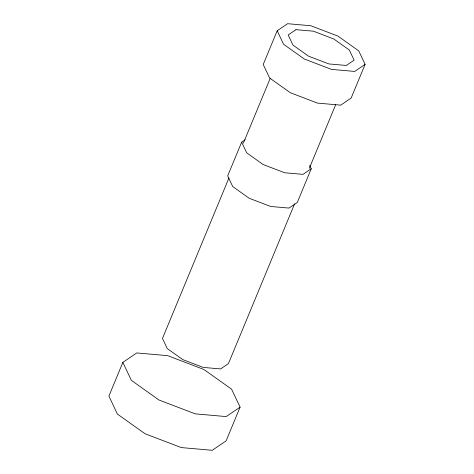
<?xml version="1.0" encoding="UTF-8"?>
<svg xmlns="http://www.w3.org/2000/svg" width="474" height="474" viewBox="0 0 474 474"><rect width="100%" height="100%" fill="white"/><g stroke="black" fill="none" stroke-linecap="round" stroke-linejoin="round"><path stroke-width="0.71" d="M122.861 362.379L108.896 396.098L117.41 414.08L145.062 433.746L181.287 447.58L212.251 450.3L226.122 440.867L240.087 407.148L231.573 389.16L203.921 369.501L167.695 355.666L136.731 352.946L122.861 362.379L131.375 380.361L159.027 400.026L195.252 413.861L226.217 416.581L240.087 407.148M277.183 30.774L263.218 64.494L269.605 77.985L290.343 92.732L317.515 103.107L340.735 105.145L351.139 98.071L365.104 64.351L358.717 50.86L337.98 36.113L310.814 25.738L287.588 23.7L277.183 30.774L283.571 44.266L304.314 59.013L331.48 69.388L354.7 71.426L365.104 64.351M245.177 139.777L241.651 142.176L227.68 175.895L232.74 186.572L249.158 198.251L270.666 206.463L289.051 208.08L297.287 202.475L311.252 168.756L309.676 165.42M228.948 177.963L162.469 338.454L167.263 348.568L182.816 359.63L203.192 367.409L220.606 368.938L228.415 363.635L294.609 203.826M243.375 143.13L270.251 78.251M309.315 168.311L335.622 104.801M311.252 168.756L303.016 174.361L284.631 172.743L263.123 164.531L246.705 152.853L241.651 142.176M295.977 29.666L288.174 34.975L292.968 45.089L308.521 56.151L328.897 63.931L346.316 65.459L354.119 60.151L349.326 50.037L333.773 38.975L313.397 31.195L295.977 29.666"/></g></svg>
